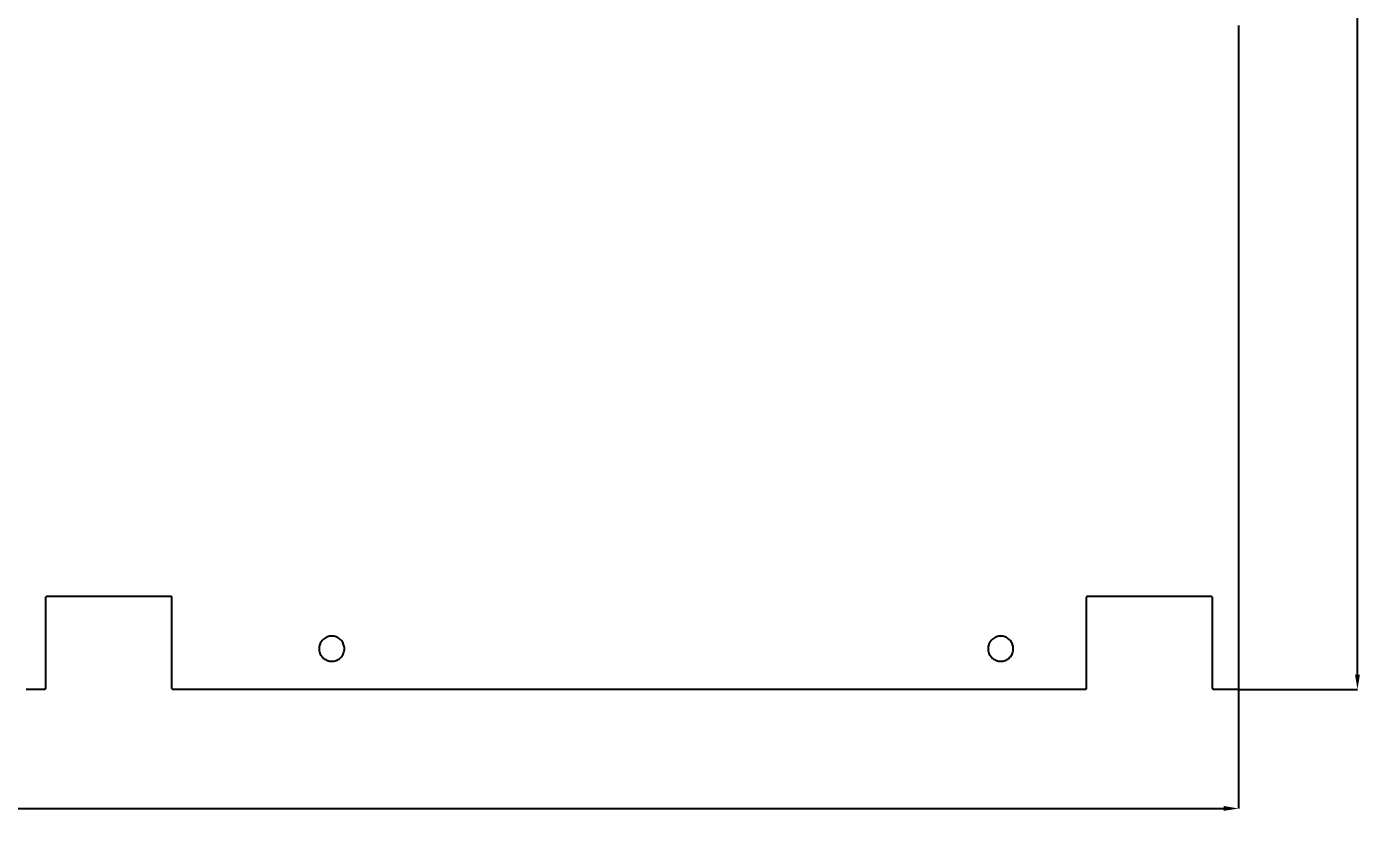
# Model space of a CAD drawing. Header units: millimetres. Extents: x 0 to 1322, y -1284 to 196.
# Drawn here: x 1141 to 1322, y -418 to -310.8 of the extents above; entities that cross this region are included whole.
import ezdxf

# ---------------------------------------------------------------- set-up
doc = ezdxf.new("R2010")
doc.units = ezdxf.units.MM
doc.layers.add('REFERENCE_DIMENSIONS', color=2, linetype='Continuous')
doc.layers.add('REFERENCE_GEOMETRY', color=7, linetype='Continuous')
doc.dimstyles.get("Standard").update_dxf_attribs({"dimtxt": 2.5, "dimasz": 2.5, "dimexe": 1.25, "dimexo": 0.625, "dimtad": 1, "dimcen": 2.5, "dimazin": 3, "dimtfac": 1, "dimtmove": 0, "dimatfit": 3})

# ---------------------------------------------------------------- blocks, each defined once
blk = doc.blocks.new('_CLOSEDFILLED')
at = {"color": 0, "linetype": 'BYBLOCK'}
blk.add_solid([(-1, 0.164), (0, 0), (-1, -0.164)], dxfattribs=at)
blk = doc.blocks.new('*D11')
for p, q in [((960, -400), (960, -416)), ((1304, -400), (1304, -416)), ((962, -416), (1127.5, -416)), ((1136.5, -416), (1302, -416))]:
    blk.add_line(p, q)
at = {"layer": 'Defpoints'}
for p in [(960, -400), (1304, -400), (960, -416)]:
    blk.add_point(p, dxfattribs=at)
at = {"layer": 'REFERENCE_DIMENSIONS', "xscale": 2, "yscale": 2, "rotation": 180}
blk.add_blockref('_CLOSEDFILLED', (960, -416), dxfattribs=at)
at = {"layer": 'REFERENCE_DIMENSIONS', "xscale": 2, "yscale": 2}
blk.add_blockref('_CLOSEDFILLED', (1304, -416), dxfattribs=at)
at = {"layer": 'REFERENCE_DIMENSIONS', "insert": (1132, -416), "char_height": 3, "attachment_point": 5}
blk.add_mtext('344', dxfattribs=at)
blk = doc.blocks.new('*D12')
for p, q in [((1304, -203.7), (1320, -203.7)), ((1320, -294.35), (1320, -205.7)), ((1320, -398), (1320, -309.35)), ((1304, -400), (1320, -400))]:
    blk.add_line(p, q)
at = {"layer": 'Defpoints'}
for p in [(1304, -203.7), (1304, -400), (1320, -400)]:
    blk.add_point(p, dxfattribs=at)
at = {"layer": 'REFERENCE_DIMENSIONS', "xscale": 2, "yscale": 2}
for p, rotation in [((1320, -203.7), 90), ((1320, -400), 270)]:
    blk.add_blockref('_CLOSEDFILLED', p, dxfattribs=dict(at, rotation=rotation))
at = {"layer": 'REFERENCE_DIMENSIONS', "insert": (1320, -301.85), "char_height": 3, "attachment_point": 5, "rotation": 90}
blk.add_mtext('196,3', dxfattribs=at)

msp = doc.modelspace()

# ---------------------------------------------------------------- linework, layer by layer
at = {"layer": 'REFERENCE_GEOMETRY'}
msp.add_lwpolyline([(1304, -310.6597), (1304, -310.9096), (1304, -311.1596), (1304, -311.4096), (1304, -311.6595), (1304, -311.9095), (1304, -312.1595), (1304, -312.4094), (1304, -312.6594), (1304, -312.9094), (1304, -313.1593), (1304, -313.4093), (1304, -313.6593), (1304, -313.9093), (1304, -314.1592), (1304, -314.4092), (1304, -314.6592), (1304, -314.9091), (1304, -315.1591), (1304, -315.4091), (1304, -315.659), (1304, -315.909), (1304, -316.159), (1304, -316.4089), (1304, -316.6589), (1304, -316.9089), (1304, -317.1588), (1304, -317.4088), (1304, -317.6588), (1304, -317.9087), (1304, -318.1587), (1304, -318.4087), (1304, -318.6586), (1304, -318.9086), (1304, -319.1586), (1304, -319.4086), (1304, -319.6585), (1304, -319.9085), (1304, -320.1585), (1304, -320.4084), (1304, -320.6584), (1304, -320.9084), (1304, -321.1583), (1304, -321.4083), (1304, -321.6583), (1304, -321.9082), (1304, -322.1582), (1304, -322.4082), (1304, -322.6581), (1304, -322.9081), (1304, -323.1581), (1304, -323.408), (1304, -323.658), (1304, -323.908), (1304, -324.158), (1304, -324.4079), (1304, -324.6579), (1304, -324.9079), (1304, -325.1578), (1304, -325.4078), (1304, -325.6578), (1304, -325.9077), (1304, -326.1577), (1304, -326.4077), (1304, -326.6576), (1304, -326.9076), (1304, -327.1576), (1304, -327.4075), (1304, -327.6575), (1304, -327.9075), (1304, -328.1574), (1304, -328.4074), (1304, -328.6574), (1304, -328.9073), (1304, -329.1573), (1304, -329.4073), (1304, -329.6573), (1304, -329.9072), (1304, -330.1572), (1304, -330.4072), (1304, -330.6571), (1304, -330.9071), (1304, -331.1571), (1304, -331.407), (1304, -331.657), (1304, -331.907), (1304, -332.1569), (1304, -332.4069), (1304, -332.6569), (1304, -332.9068), (1304, -333.1568), (1304, -333.4068), (1304, -333.6567), (1304, -333.9067), (1304, -334.1567), (1304, -334.4066), (1304, -334.6566), (1304, -334.9066), (1304, -335.1566), (1304, -335.4065), (1304, -335.6565), (1304, -335.9065), (1304, -336.1564), (1304, -336.4064), (1304, -336.6564), (1304, -336.9063), (1304, -337.1563), (1304, -337.4063), (1304, -337.6562), (1304, -337.9062), (1304, -338.1562), (1304, -338.4061), (1304, -338.6561), (1304, -338.9061), (1304, -339.156), (1304, -339.406), (1304, -339.656), (1304, -339.9059), (1304, -340.1559), (1304, -340.4059), (1304, -340.6559), (1304, -340.9058), (1304, -341.1558), (1304, -341.4058), (1304, -341.6557), (1304, -341.9057), (1304, -342.1557), (1304, -342.4056), (1304, -342.6556), (1304, -342.9056), (1304, -343.1555), (1304, -343.4055), (1304, -343.6555), (1304, -343.9054), (1304, -344.1554), (1304, -344.4054), (1304, -344.6553), (1304, -344.9053), (1304, -345.1553), (1304, -345.4053), (1304, -345.6552), (1304, -345.9052), (1304, -346.1552), (1304, -346.4051), (1304, -346.6551), (1304, -346.9051), (1304, -347.155), (1304, -347.405), (1304, -347.655), (1304, -347.9049), (1304, -348.1549), (1304, -348.4049), (1304, -348.6548), (1304, -348.9048), (1304, -349.1548), (1304, -349.4047), (1304, -349.6547), (1304, -349.9047), (1304, -350.1546), (1304, -350.4046), (1304, -350.6546), (1304, -350.9046), (1304, -351.1545), (1304, -351.4045), (1304, -351.6545), (1304, -351.9044), (1304, -352.1544), (1304, -352.4044), (1304, -352.6543), (1304, -352.9043), (1304, -353.1543), (1304, -353.4042), (1304, -353.6542), (1304, -353.9042), (1304, -354.1541), (1304, -354.4041), (1304, -354.6541), (1304, -354.904), (1304, -355.154), (1304, -355.404), (1304, -355.6539), (1304, -355.9039), (1304, -356.1539), (1304, -356.4039), (1304, -356.6538), (1304, -356.9038), (1304, -357.1538), (1304, -357.4037), (1304, -357.6537), (1304, -357.9037), (1304, -358.1536), (1304, -358.4036), (1304, -358.6536), (1304, -358.9035), (1304, -359.1535), (1304, -359.4035), (1304, -359.6534), (1304, -359.9034), (1304, -360.1534), (1304, -360.4033), (1304, -360.6533), (1304, -360.9033), (1304, -361.1533), (1304, -361.4032), (1304, -361.6532), (1304, -361.9032), (1304, -362.1531), (1304, -362.4031), (1304, -362.6531), (1304, -362.903), (1304, -363.153), (1304, -363.403), (1304, -363.6529), (1304, -363.9029), (1304, -364.1529), (1304, -364.4028), (1304, -364.6528), (1304, -364.9028), (1304, -365.1527), (1304, -365.4027), (1304, -365.6527), (1304, -365.9026), (1304, -366.1526), (1304, -366.4026), (1304, -366.6526), (1304, -366.9025), (1304, -367.1525), (1304, -367.4025), (1304, -367.6524), (1304, -367.9024), (1304, -368.1524), (1304, -368.4023), (1304, -368.6523), (1304, -368.9023), (1304, -369.1522), (1304, -369.4022), (1304, -369.6522), (1304, -369.9021), (1304, -370.1521), (1304, -370.4021), (1304, -370.652), (1304, -370.902), (1304, -371.152), (1304, -371.4019), (1304, -371.6519), (1304, -371.9019), (1304, -372.1519), (1304, -372.4018), (1304, -372.6518), (1304, -372.9018), (1304, -373.1517), (1304, -373.4017), (1304, -373.6517), (1304, -373.9016), (1304, -374.1516), (1304, -374.4016), (1304, -374.6515), (1304, -374.9015), (1304, -375.1515), (1304, -375.4014), (1304, -375.6514), (1304, -375.9014), (1304, -376.1513), (1304, -376.4013), (1304, -376.6513), (1304, -376.9012), (1304, -377.1512), (1304, -377.4012), (1304, -377.6512), (1304, -377.9011), (1304, -378.1511), (1304, -378.4011), (1304, -378.651), (1304, -378.901), (1304, -379.151), (1304, -379.4009), (1304, -379.6509), (1304, -379.9009), (1304, -380.1508), (1304, -380.4008), (1304, -380.6508), (1304, -380.9007), (1304, -381.1507), (1304, -381.4007), (1304, -381.6506), (1304, -381.9006), (1304, -382.1506), (1304, -382.4006), (1304, -382.6505), (1304, -382.9005), (1304, -383.1505), (1304, -383.4004), (1304, -383.6504), (1304, -383.9004), (1304, -384.1503), (1304, -384.4003), (1304, -384.6503), (1304, -384.9002), (1304, -385.1502), (1304, -385.4002), (1304, -385.6501), (1304, -385.9001), (1304, -386.1501), (1304, -386.4), (1304, -386.65), (1304, -386.9), (1304, -387.1499), (1304, -387.3999), (1304, -387.6499), (1304, -387.8999), (1304, -388.1498), (1304, -388.3998), (1304, -388.6498), (1304, -388.8997), (1304, -389.1497), (1304, -389.3997), (1304, -389.6496), (1304, -389.8996), (1304, -390.1496), (1304, -390.3995), (1304, -390.6495), (1304, -390.8995), (1304, -391.1494), (1304, -391.3994), (1304, -391.6494), (1304, -391.8993), (1304, -392.1493), (1304, -392.3993), (1304, -392.6492), (1304, -392.8992), (1304, -393.1492), (1304, -393.3992), (1304, -393.6491), (1304, -393.8991), (1304, -394.1491), (1304, -394.399), (1304, -394.649), (1304, -394.899), (1304, -395.1489), (1304, -395.3989), (1304, -395.6489), (1304, -395.8988), (1304, -396.1488), (1304, -396.3988), (1304, -396.6487), (1304, -396.8987), (1304, -397.1487), (1304, -397.3986), (1304, -397.6486), (1304, -397.8986), (1304, -398.1485), (1304, -398.3985), (1304, -398.6485), (1304, -398.8985), (1304, -399.1484), (1304, -399.3984), (1304, -399.6484), (1304, -399.8983), (1303.8517, -400), (1303.6017, -400), (1303.3518, -400), (1303.1018, -400), (1302.8518, -400), (1302.6019, -400), (1302.3519, -400), (1302.1019, -400), (1301.852, -400), (1301.602, -400), (1301.352, -400), (1301.1021, -400), (1300.8521, -400), (1300.6021, -400), (1300.5, -399.8521), (1300.5, -399.6022), (1300.5, -399.3522), (1300.5, -399.1022), (1300.5, -398.8523), (1300.5, -398.6023), (1300.5, -398.3523), (1300.5, -398.1024), (1300.5, -397.8524), (1300.5, -397.6024), (1300.5, -397.3525), (1300.5, -397.1025), (1300.5, -396.8525), (1300.5, -396.6026), (1300.5, -396.3526), (1300.5, -396.1026), (1300.5, -395.8527), (1300.5, -395.6027), (1300.5, -395.3527), (1300.5, -395.1028), (1300.5, -394.8528), (1300.5, -394.6028), (1300.5, -394.3528), (1300.5, -394.1029), (1300.5, -393.8529), (1300.5, -393.6029), (1300.5, -393.353), (1300.5, -393.103), (1300.5, -392.853), (1300.5, -392.6031), (1300.5, -392.3531), (1300.5, -392.1031), (1300.5, -391.8532), (1300.5, -391.6032), (1300.5, -391.3532), (1300.5, -391.1033), (1300.5, -390.8533), (1300.5, -390.6033), (1300.5, -390.3534), (1300.5, -390.1034), (1300.5, -389.8534), (1300.5, -389.6035), (1300.5, -389.3535), (1300.5, -389.1035), (1300.5, -388.8535), (1300.5, -388.6036), (1300.5, -388.3536), (1300.5, -388.1036), (1300.5, -387.8537), (1300.5, -387.6037), (1300.3537, -387.5), (1300.1038, -387.5), (1299.8538, -387.5), (1299.6038, -387.5), (1299.3539, -387.5), (1299.1039, -387.5), (1298.8539, -387.5), (1298.604, -387.5), (1298.354, -387.5), (1298.104, -387.5), (1297.8541, -387.5), (1297.6041, -387.5), (1297.3541, -387.5), (1297.1041, -387.5), (1296.8542, -387.5), (1296.6042, -387.5), (1296.3542, -387.5), (1296.1043, -387.5), (1295.8543, -387.5), (1295.6043, -387.5), (1295.3544, -387.5), (1295.1044, -387.5), (1294.8544, -387.5), (1294.6045, -387.5), (1294.3545, -387.5), (1294.1045, -387.5), (1293.8546, -387.5), (1293.6046, -387.5), (1293.3546, -387.5), (1293.1047, -387.5), (1292.8547, -387.5), (1292.6047, -387.5), (1292.3548, -387.5), (1292.1048, -387.5), (1291.8548, -387.5), (1291.6048, -387.5), (1291.3549, -387.5), (1291.1049, -387.5), (1290.8549, -387.5), (1290.605, -387.5), (1290.355, -387.5), (1290.105, -387.5), (1289.8551, -387.5), (1289.6051, -387.5), (1289.3551, -387.5), (1289.1052, -387.5), (1288.8552, -387.5), (1288.6052, -387.5), (1288.3553, -387.5), (1288.1053, -387.5), (1287.8553, -387.5), (1287.6054, -387.5), (1287.3554, -387.5), (1287.1054, -387.5), (1286.8555, -387.5), (1286.6055, -387.5), (1286.3555, -387.5), (1286.1055, -387.5), (1285.8556, -387.5), (1285.6056, -387.5), (1285.3556, -387.5), (1285.1057, -387.5), (1284.8557, -387.5), (1284.6057, -387.5), (1284.3558, -387.5), (1284.1058, -387.5), (1283.8558, -387.5), (1283.6059, -387.5), (1283.5, -387.6441), (1283.5, -387.8941), (1283.5, -388.144), (1283.5, -388.394), (1283.5, -388.644), (1283.5, -388.8939), (1283.5, -389.1439), (1283.5, -389.3939), (1283.5, -389.6438), (1283.5, -389.8938), (1283.5, -390.1438), (1283.5, -390.3938), (1283.5, -390.6437), (1283.5, -390.8937), (1283.5, -391.1437), (1283.5, -391.3936), (1283.5, -391.6436), (1283.5, -391.8936), (1283.5, -392.1435), (1283.5, -392.3935), (1283.5, -392.6435), (1283.5, -392.8934), (1283.5, -393.1434), (1283.5, -393.3934), (1283.5, -393.6433), (1283.5, -393.8933), (1283.5, -394.1433), (1283.5, -394.3932), (1283.5, -394.6432), (1283.5, -394.8932), (1283.5, -395.1432), (1283.5, -395.3931), (1283.5, -395.6431), (1283.5, -395.8931), (1283.5, -396.143), (1283.5, -396.393), (1283.5, -396.643), (1283.5, -396.8929), (1283.5, -397.1429), (1283.5, -397.3929), (1283.5, -397.6428), (1283.5, -397.8928), (1283.5, -398.1428), (1283.5, -398.3927), (1283.5, -398.6427), (1283.5, -398.8927), (1283.5, -399.1426), (1283.5, -399.3926), (1283.5, -399.6426), (1283.5, -399.8925), (1283.3575, -400), (1283.1075, -400), (1282.8575, -400), (1282.6076, -400), (1282.3576, -400), (1282.1076, -400), (1281.8577, -400), (1281.6077, -400), (1281.3577, -400), (1281.1078, -400), (1280.8578, -400), (1280.6078, -400), (1280.3579, -400), (1280.1079, -400), (1279.8579, -400), (1279.608, -400), (1279.358, -400), (1279.108, -400), (1278.8581, -400), (1278.6081, -400), (1278.3581, -400), (1278.1082, -400), (1277.8582, -400), (1277.6082, -400), (1277.3582, -400), (1277.1083, -400), (1276.8583, -400), (1276.6083, -400), (1276.3584, -400), (1276.1084, -400), (1275.8584, -400), (1275.6085, -400), (1275.3585, -400), (1275.1085, -400), (1274.8586, -400), (1274.6086, -400), (1274.3586, -400), (1274.1087, -400), (1273.8587, -400), (1273.6087, -400), (1273.3588, -400), (1273.1088, -400), (1272.8588, -400), (1272.6089, -400), (1272.3589, -400), (1272.1089, -400), (1271.8589, -400), (1271.609, -400), (1271.359, -400), (1271.109, -400), (1270.8591, -400), (1270.6091, -400), (1270.3591, -400), (1270.1092, -400), (1269.8592, -400), (1269.6092, -400), (1269.3593, -400), (1269.1093, -400), (1268.8593, -400), (1268.6094, -400), (1268.3594, -400), (1268.1094, -400), (1267.8595, -400), (1267.6095, -400), (1267.3595, -400), (1267.1095, -400), (1266.8596, -400), (1266.6096, -400), (1266.3596, -400), (1266.1097, -400), (1265.8597, -400), (1265.6097, -400), (1265.3598, -400), (1265.1098, -400), (1264.8598, -400), (1264.6099, -400), (1264.3599, -400), (1264.1099, -400), (1263.86, -400), (1263.61, -400), (1263.36, -400), (1263.1101, -400), (1262.8601, -400), (1262.6101, -400), (1262.3602, -400), (1262.1102, -400), (1261.8602, -400), (1261.6102, -400), (1261.3603, -400), (1261.1103, -400), (1260.8603, -400), (1260.6104, -400), (1260.3604, -400), (1260.1104, -400), (1259.8605, -400), (1259.6105, -400), (1259.3605, -400), (1259.1106, -400), (1258.8606, -400), (1258.6106, -400), (1258.3607, -400), (1258.1107, -400), (1257.8607, -400), (1257.6108, -400), (1257.3608, -400), (1257.1108, -400), (1256.8609, -400), (1256.6109, -400), (1256.3609, -400), (1256.1109, -400), (1255.861, -400), (1255.611, -400), (1255.361, -400), (1255.1111, -400), (1254.8611, -400), (1254.6111, -400), (1254.3612, -400), (1254.1112, -400), (1253.8612, -400), (1253.6113, -400), (1253.3613, -400), (1253.1113, -400), (1252.8614, -400), (1252.6114, -400), (1252.3614, -400), (1252.1115, -400), (1251.8615, -400), (1251.6115, -400), (1251.3615, -400), (1251.1116, -400), (1250.8616, -400), (1250.6116, -400), (1250.3617, -400), (1250.1117, -400), (1249.8617, -400), (1249.6118, -400), (1249.3618, -400), (1249.1118, -400), (1248.8619, -400), (1248.6119, -400), (1248.3619, -400), (1248.112, -400), (1247.862, -400), (1247.612, -400), (1247.3621, -400), (1247.1121, -400), (1246.8621, -400), (1246.6122, -400), (1246.3622, -400), (1246.1122, -400), (1245.8622, -400), (1245.6123, -400), (1245.3623, -400), (1245.1123, -400), (1244.8624, -400), (1244.6124, -400), (1244.3624, -400), (1244.1125, -400), (1243.8625, -400), (1243.6125, -400), (1243.3626, -400), (1243.1126, -400), (1242.8626, -400), (1242.6127, -400), (1242.3627, -400), (1242.1127, -400), (1241.8628, -400), (1241.6128, -400), (1241.3628, -400), (1241.1129, -400), (1240.8629, -400), (1240.6129, -400), (1240.3629, -400), (1240.113, -400), (1239.863, -400), (1239.613, -400), (1239.3631, -400), (1239.1131, -400), (1238.8631, -400), (1238.6132, -400), (1238.3632, -400), (1238.1132, -400), (1237.8633, -400), (1237.6133, -400), (1237.3633, -400), (1237.1134, -400), (1236.8634, -400), (1236.6134, -400), (1236.3635, -400), (1236.1135, -400), (1235.8635, -400), (1235.6136, -400), (1235.3636, -400), (1235.1136, -400), (1234.8636, -400), (1234.6137, -400), (1234.3637, -400), (1234.1137, -400), (1233.8638, -400), (1233.6138, -400), (1233.3638, -400), (1233.1139, -400), (1232.8639, -400), (1232.6139, -400), (1232.364, -400), (1232.114, -400), (1231.864, -400), (1231.6141, -400), (1231.3641, -400), (1231.1141, -400), (1230.8642, -400), (1230.6142, -400), (1230.3642, -400), (1230.1142, -400), (1229.8643, -400), (1229.6143, -400), (1229.3643, -400), (1229.1144, -400), (1228.8644, -400), (1228.6144, -400), (1228.3645, -400), (1228.1145, -400), (1227.8645, -400), (1227.6146, -400), (1227.3646, -400), (1227.1146, -400), (1226.8647, -400), (1226.6147, -400), (1226.3647, -400), (1226.1148, -400), (1225.8648, -400), (1225.6148, -400), (1225.3649, -400), (1225.1149, -400), (1224.8649, -400), (1224.6149, -400), (1224.365, -400), (1224.115, -400), (1223.865, -400), (1223.6151, -400), (1223.3651, -400), (1223.1151, -400), (1222.8652, -400), (1222.6152, -400), (1222.3652, -400), (1222.1153, -400), (1221.8653, -400), (1221.6153, -400), (1221.3654, -400), (1221.1154, -400), (1220.8654, -400), (1220.6155, -400), (1220.3655, -400), (1220.1155, -400), (1219.8656, -400), (1219.6156, -400), (1219.3656, -400), (1219.1156, -400), (1218.8657, -400), (1218.6157, -400), (1218.3657, -400), (1218.1158, -400), (1217.8658, -400), (1217.6158, -400), (1217.3659, -400), (1217.1159, -400), (1216.8659, -400), (1216.616, -400), (1216.366, -400), (1216.116, -400), (1215.8661, -400), (1215.6161, -400), (1215.3661, -400), (1215.1162, -400), (1214.8662, -400), (1214.6162, -400), (1214.3663, -400), (1214.1163, -400), (1213.8663, -400), (1213.6163, -400), (1213.3664, -400), (1213.1164, -400), (1212.8664, -400), (1212.6165, -400), (1212.3665, -400), (1212.1165, -400), (1211.8666, -400), (1211.6166, -400), (1211.3666, -400), (1211.1167, -400), (1210.8667, -400), (1210.6167, -400), (1210.3668, -400), (1210.1168, -400), (1209.8668, -400), (1209.6169, -400), (1209.3669, -400), (1209.1169, -400), (1208.8669, -400), (1208.617, -400), (1208.367, -400), (1208.117, -400), (1207.8671, -400), (1207.6171, -400), (1207.3671, -400), (1207.1172, -400), (1206.8672, -400), (1206.6172, -400), (1206.3673, -400), (1206.1173, -400), (1205.8673, -400), (1205.6174, -400), (1205.3674, -400), (1205.1174, -400), (1204.8675, -400), (1204.6175, -400), (1204.3675, -400), (1204.1176, -400), (1203.8676, -400), (1203.6176, -400), (1203.3676, -400), (1203.1177, -400), (1202.8677, -400), (1202.6177, -400), (1202.3678, -400), (1202.1178, -400), (1201.8678, -400), (1201.6179, -400), (1201.3679, -400), (1201.1179, -400), (1200.868, -400), (1200.618, -400), (1200.368, -400), (1200.1181, -400), (1199.8681, -400), (1199.6181, -400), (1199.3682, -400), (1199.1182, -400), (1198.8682, -400), (1198.6183, -400), (1198.3683, -400), (1198.1183, -400), (1197.8683, -400), (1197.6184, -400), (1197.3684, -400), (1197.1184, -400), (1196.8685, -400), (1196.6185, -400), (1196.3685, -400), (1196.1186, -400), (1195.8686, -400), (1195.6186, -400), (1195.3687, -400), (1195.1187, -400), (1194.8687, -400), (1194.6188, -400), (1194.3688, -400), (1194.1188, -400), (1193.8689, -400), (1193.6189, -400), (1193.3689, -400), (1193.1189, -400), (1192.869, -400), (1192.619, -400), (1192.369, -400), (1192.1191, -400), (1191.8691, -400), (1191.6191, -400), (1191.3692, -400), (1191.1192, -400), (1190.8692, -400), (1190.6193, -400), (1190.3693, -400), (1190.1193, -400), (1189.8694, -400), (1189.6194, -400), (1189.3694, -400), (1189.1195, -400), (1188.8695, -400), (1188.6195, -400), (1188.3696, -400), (1188.1196, -400), (1187.8696, -400), (1187.6196, -400), (1187.3697, -400), (1187.1197, -400), (1186.8697, -400), (1186.6198, -400), (1186.3698, -400), (1186.1198, -400), (1185.8699, -400), (1185.6199, -400), (1185.3699, -400), (1185.12, -400), (1184.87, -400), (1184.62, -400), (1184.3701, -400), (1184.1201, -400), (1183.8701, -400), (1183.6202, -400), (1183.3702, -400), (1183.1202, -400), (1182.8703, -400), (1182.6203, -400), (1182.3703, -400), (1182.1203, -400), (1181.8704, -400), (1181.6204, -400), (1181.3704, -400), (1181.1205, -400), (1180.8705, -400), (1180.6205, -400), (1180.3706, -400), (1180.1206, -400), (1179.8706, -400), (1179.6207, -400), (1179.3707, -400), (1179.1207, -400), (1178.8708, -400), (1178.6208, -400), (1178.3708, -400), (1178.1209, -400), (1177.8709, -400), (1177.6209, -400), (1177.371, -400), (1177.121, -400), (1176.871, -400), (1176.621, -400), (1176.3711, -400), (1176.1211, -400), (1175.8711, -400), (1175.6212, -400), (1175.3712, -400), (1175.1212, -400), (1174.8713, -400), (1174.6213, -400), (1174.3713, -400), (1174.1214, -400), (1173.8714, -400), (1173.6214, -400), (1173.3715, -400), (1173.1215, -400), (1172.8715, -400), (1172.6216, -400), (1172.3716, -400), (1172.1216, -400), (1171.8716, -400), (1171.6217, -400), (1171.3717, -400), (1171.1217, -400), (1170.8718, -400), (1170.6218, -400), (1170.3718, -400), (1170.1219, -400), (1169.8719, -400), (1169.6219, -400), (1169.372, -400), (1169.122, -400), (1168.872, -400), (1168.6221, -400), (1168.3721, -400), (1168.1221, -400), (1167.8722, -400), (1167.6222, -400), (1167.3722, -400), (1167.1223, -400), (1166.8723, -400), (1166.6223, -400), (1166.3723, -400), (1166.1224, -400), (1165.8724, -400), (1165.6224, -400), (1165.3725, -400), (1165.1225, -400), (1164.8725, -400), (1164.6226, -400), (1164.3726, -400), (1164.1226, -400), (1163.8727, -400), (1163.6227, -400), (1163.3727, -400), (1163.1228, -400), (1162.8728, -400), (1162.6228, -400), (1162.3729, -400), (1162.1229, -400), (1161.8729, -400), (1161.623, -400), (1161.373, -400), (1161.123, -400), (1160.873, -400), (1160.6231, -400), (1160.5, -399.8731), (1160.5, -399.6231), (1160.5, -399.3732), (1160.5, -399.1232), (1160.5, -398.8732), (1160.5, -398.6233), (1160.5, -398.3733), (1160.5, -398.1233), (1160.5, -397.8734), (1160.5, -397.6234), (1160.5, -397.3734), (1160.5, -397.1235), (1160.5, -396.8735), (1160.5, -396.6235), (1160.5, -396.3736), (1160.5, -396.1236), (1160.5, -395.8736), (1160.5, -395.6237), (1160.5, -395.3737), (1160.5, -395.1237), (1160.5, -394.8737), (1160.5, -394.6238), (1160.5, -394.3738), (1160.5, -394.1238), (1160.5, -393.8739), (1160.5, -393.6239), (1160.5, -393.3739), (1160.5, -393.124), (1160.5, -392.874), (1160.5, -392.624), (1160.5, -392.3741), (1160.5, -392.1241), (1160.5, -391.8741), (1160.5, -391.6242), (1160.5, -391.3742), (1160.5, -391.1242), (1160.5, -390.8743), (1160.5, -390.6243), (1160.5, -390.3743), (1160.5, -390.1243), (1160.5, -389.8744), (1160.5, -389.6244), (1160.5, -389.3744), (1160.5, -389.1245), (1160.5, -388.8745), (1160.5, -388.6245), (1160.5, -388.3746), (1160.5, -388.1246), (1160.5, -387.8746), (1160.5, -387.6247), (1160.3747, -387.5), (1160.1247, -387.5), (1159.8748, -387.5), (1159.6248, -387.5), (1159.3748, -387.5), (1159.1249, -387.5), (1158.8749, -387.5), (1158.6249, -387.5), (1158.375, -387.5), (1158.125, -387.5), (1157.875, -387.5), (1157.625, -387.5), (1157.3751, -387.5), (1157.1251, -387.5), (1156.8751, -387.5), (1156.6252, -387.5), (1156.3752, -387.5), (1156.1252, -387.5), (1155.8753, -387.5), (1155.6253, -387.5), (1155.3753, -387.5), (1155.1254, -387.5), (1154.8754, -387.5), (1154.6254, -387.5), (1154.3755, -387.5), (1154.1255, -387.5), (1153.8755, -387.5), (1153.6256, -387.5), (1153.3756, -387.5), (1153.1256, -387.5), (1152.8757, -387.5), (1152.6257, -387.5), (1152.3757, -387.5), (1152.1257, -387.5), (1151.8758, -387.5), (1151.6258, -387.5), (1151.3758, -387.5), (1151.1259, -387.5), (1150.8759, -387.5), (1150.6259, -387.5), (1150.376, -387.5), (1150.126, -387.5), (1149.876, -387.5), (1149.6261, -387.5), (1149.3761, -387.5), (1149.1261, -387.5), (1148.8762, -387.5), (1148.6262, -387.5), (1148.3762, -387.5), (1148.1263, -387.5), (1147.8763, -387.5), (1147.6263, -387.5), (1147.3763, -387.5), (1147.1264, -387.5), (1146.8764, -387.5), (1146.6264, -387.5), (1146.3765, -387.5), (1146.1265, -387.5), (1145.8765, -387.5), (1145.6266, -387.5), (1145.3766, -387.5), (1145.1266, -387.5), (1144.8767, -387.5), (1144.6267, -387.5), (1144.3767, -387.5), (1144.1268, -387.5), (1143.8768, -387.5), (1143.6268, -387.5), (1143.5, -387.6231), (1143.5, -387.8731), (1143.5, -388.1231), (1143.5, -388.373), (1143.5, -388.623), (1143.5, -388.873), (1143.5, -389.123), (1143.5, -389.3729), (1143.5, -389.6229), (1143.5, -389.8729), (1143.5, -390.1228), (1143.5, -390.3728), (1143.5, -390.6228), (1143.5, -390.8727), (1143.5, -391.1227), (1143.5, -391.3727), (1143.5, -391.6226), (1143.5, -391.8726), (1143.5, -392.1226), (1143.5, -392.3725), (1143.5, -392.6225), (1143.5, -392.8725), (1143.5, -393.1224), (1143.5, -393.3724), (1143.5, -393.6224), (1143.5, -393.8723), (1143.5, -394.1223), (1143.5, -394.3723), (1143.5, -394.6223), (1143.5, -394.8722), (1143.5, -395.1222), (1143.5, -395.3722), (1143.5, -395.6221), (1143.5, -395.8721), (1143.5, -396.1221), (1143.5, -396.372), (1143.5, -396.622), (1143.5, -396.872), (1143.5, -397.1219), (1143.5, -397.3719), (1143.5, -397.6219), (1143.5, -397.8718), (1143.5, -398.1218), (1143.5, -398.3718), (1143.5, -398.6217), (1143.5, -398.8717), (1143.5, -399.1217), (1143.5, -399.3716), (1143.5, -399.6216), (1143.5, -399.8716), (1143.3784, -400), (1143.1285, -400), (1142.8785, -400), (1142.6285, -400), (1142.3786, -400), (1142.1286, -400), (1141.8786, -400), (1141.6287, -400), (1141.3787, -400), (1141.1287, -400), (1140.8788, -400)], dxfattribs=at)
for points in [[(1183.7, -394.5), (1183.6935, -394.3518), (1183.6742, -394.2048), (1183.6421, -394.06), (1183.5975, -393.9186), (1183.5407, -393.7815), (1183.4722, -393.65), (1183.3926, -393.5249), (1183.3023, -393.4073), (1183.2021, -393.2979), (1183.0927, -393.1977), (1182.9751, -393.1074), (1182.85, -393.0278), (1182.7185, -392.9593), (1182.5814, -392.9025), (1182.44, -392.8579), (1182.2952, -392.8258), (1182.1482, -392.8065), (1182, -392.8), (1181.8518, -392.8065), (1181.7048, -392.8258), (1181.56, -392.8579), (1181.4186, -392.9025), (1181.2815, -392.9593), (1181.15, -393.0278), (1181.0249, -393.1074), (1180.9073, -393.1977), (1180.7979, -393.2979), (1180.6977, -393.4073), (1180.6074, -393.5249), (1180.5278, -393.65), (1180.4593, -393.7815), (1180.4025, -393.9186), (1180.3579, -394.06), (1180.3258, -394.2048), (1180.3065, -394.3518), (1180.3, -394.5), (1180.3065, -394.6482), (1180.3258, -394.7952), (1180.3579, -394.94), (1180.4025, -395.0814), (1180.4593, -395.2185), (1180.5278, -395.35), (1180.6074, -395.4751), (1180.6977, -395.5927), (1180.7979, -395.7021), (1180.9073, -395.8023), (1181.0249, -395.8926), (1181.15, -395.9722), (1181.2815, -396.0407), (1181.4186, -396.0975), (1181.56, -396.1421), (1181.7048, -396.1742), (1181.8518, -396.1935), (1182, -396.2), (1182.1482, -396.1935), (1182.2952, -396.1742), (1182.44, -396.1421), (1182.5814, -396.0975), (1182.7185, -396.0407), (1182.85, -395.9722), (1182.9751, -395.8926), (1183.0927, -395.8023), (1183.2021, -395.7021), (1183.3023, -395.5927), (1183.3926, -395.4751), (1183.4722, -395.35), (1183.5407, -395.2185), (1183.5975, -395.0814), (1183.6421, -394.94), (1183.6742, -394.7952), (1183.6935, -394.6482)], [(1273.7, -394.5), (1273.6935, -394.3518), (1273.6742, -394.2048), (1273.6421, -394.06), (1273.5975, -393.9186), (1273.5407, -393.7815), (1273.4722, -393.65), (1273.3926, -393.5249), (1273.3023, -393.4073), (1273.2021, -393.2979), (1273.0927, -393.1977), (1272.9751, -393.1074), (1272.85, -393.0278), (1272.7185, -392.9593), (1272.5814, -392.9025), (1272.44, -392.8579), (1272.2952, -392.8258), (1272.1482, -392.8065), (1272, -392.8), (1271.8518, -392.8065), (1271.7048, -392.8258), (1271.56, -392.8579), (1271.4186, -392.9025), (1271.2815, -392.9593), (1271.15, -393.0278), (1271.0249, -393.1074), (1270.9073, -393.1977), (1270.7979, -393.2979), (1270.6977, -393.4073), (1270.6074, -393.5249), (1270.5278, -393.65), (1270.4593, -393.7815), (1270.4025, -393.9186), (1270.3579, -394.06), (1270.3258, -394.2048), (1270.3065, -394.3518), (1270.3, -394.5), (1270.3065, -394.6482), (1270.3258, -394.7952), (1270.3579, -394.94), (1270.4025, -395.0814), (1270.4593, -395.2185), (1270.5278, -395.35), (1270.6074, -395.4751), (1270.6977, -395.5927), (1270.7979, -395.7021), (1270.9073, -395.8023), (1271.0249, -395.8926), (1271.15, -395.9722), (1271.2815, -396.0407), (1271.4186, -396.0975), (1271.56, -396.1421), (1271.7048, -396.1742), (1271.8518, -396.1935), (1272, -396.2), (1272.1482, -396.1935), (1272.2952, -396.1742), (1272.44, -396.1421), (1272.5814, -396.0975), (1272.7185, -396.0407), (1272.85, -395.9722), (1272.9751, -395.8926), (1273.0927, -395.8023), (1273.2021, -395.7021), (1273.3023, -395.5927), (1273.3926, -395.4751), (1273.4722, -395.35), (1273.5407, -395.2185), (1273.5975, -395.0814), (1273.6421, -394.94), (1273.6742, -394.7952), (1273.6935, -394.6482)]]:
    msp.add_lwpolyline(points, close=True, dxfattribs=at)

# ---------------------------------------------------------------- dimensions: what is measured, and where the dimension line sits
at = {"layer": 'REFERENCE_DIMENSIONS'}
dim = msp.add_linear_dim(base=(1320, -400), p1=(1304, -400), p2=(1304, -203.7), angle=90, dimstyle='Standard', override={"dimtxt": 3, "dimasz": 2, "dimdec": 3}, dxfattribs=at)
dim.commit()
dim.dimension.update_dxf_attribs({"geometry": '*D12', "text_midpoint": (1320, -301.85)})
dim = msp.add_linear_dim(base=(960, -416), p1=(960, -400), p2=(1304, -400), dimstyle='Standard', override={"dimtxt": 3, "dimasz": 2, "dimdec": 3}, dxfattribs=at)
dim.commit()
dim.dimension.update_dxf_attribs({"geometry": '*D11', "text_midpoint": (1132, -416)})

doc.saveas('drawing.dxf')
